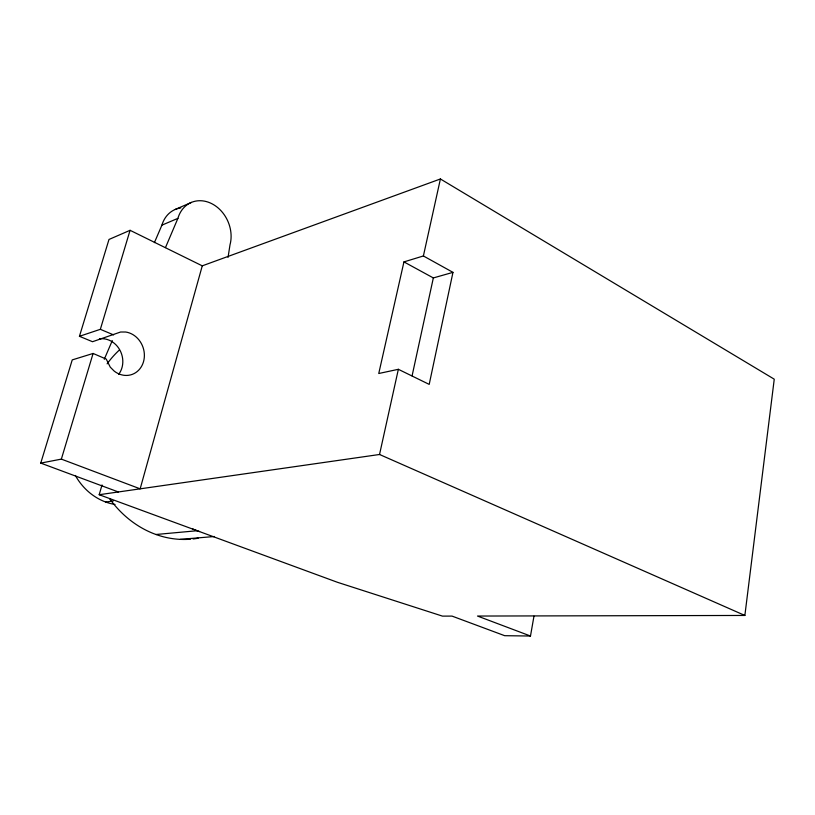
<?xml version="1.0" encoding="UTF-8"?>
<svg xmlns="http://www.w3.org/2000/svg" width="815" height="815" viewBox="0 0 815 815"><rect width="100%" height="100%" fill="white"/><g stroke="black" fill="none" stroke-linecap="round" stroke-linejoin="round"><path stroke-width="1.22" d="M533.968 616.171L530.484 636.026L477.498 616.048L744.869 615.457L774.25 379.179L440.406 178.974L202.263 265.843L130.074 230.309L108.996 239.457L79.442 336.3L92.523 341.719L120.6 332.011L125.714 332.021A22.076 19.387 70.9 0 1 143.471 361.85A22.076 19.387 70.9 0 1 114.232 371.131L110.249 367.127L106.256 359.099L93.093 353.455L72.24 359.894L40.75 463.103L118.348 491.965M228.047 257.377L229.993 244.857A31.948 26.202 66.3 0 0 211.788 203.679A31.948 26.202 66.3 0 0 177.904 218.359L161.91 225.154L154.392 242.646M452.967 272.353L429.199 384.385L398.352 369.307L378.751 373.504L403.945 261.9L423.393 255.961L452.967 272.353L433.336 277.935L403.945 261.9M412.084 375.868L433.336 277.935M102.018 484.956L99.196 494.715L379.535 454.485L398.352 369.307M423.393 255.961L440.406 178.974M202.263 265.843L140.16 488.837L61.359 459.12L40.75 463.103M61.359 459.12L93.093 353.455M79.442 336.3L100.347 329.311L130.074 230.309M165.465 247.607L177.904 218.359M104.279 359.262L112.297 340.609M175.307 209.414L191.393 202.415M105.716 502.03L113.224 501.021M155.981 534.497L197.159 530.728M180.309 539.367L214.477 536.504M530.484 636.026L504.689 635.69L452.04 616.099L442.464 616.12L337.4 582.277L99.196 494.715M100.347 329.311L113.621 334.904M379.535 454.485L744.869 615.457M198.137 538.216A106.123 91.708 79.6 0 1 193.094 538.949M190.537 539.204A106.123 91.708 79.6 0 1 109.648 498.77M107.122 363.847A106.123 91.708 79.6 0 1 119.398 350.002M99.41 338.877A21.547 19.142 70.4 0 1 119.897 350.124A21.547 19.142 70.4 0 1 118.674 374.34M199.594 531.584A110.748 93.623 79.4 0 1 192.748 528.976M115.037 504.465A60.106 53.596 80 0 1 75.347 475.471M161.91 225.154A31.418 26.009 66 0 1 180.808 207.927"/></g></svg>
